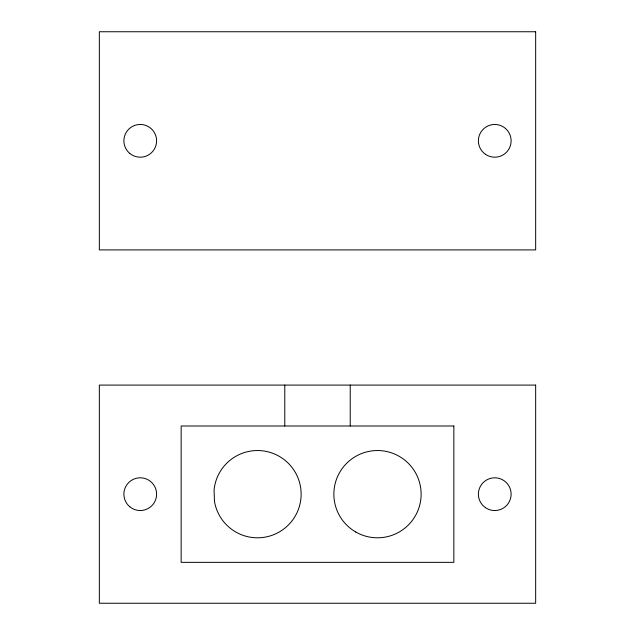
<?xml version="1.0" encoding="UTF-8"?>
<svg xmlns="http://www.w3.org/2000/svg" width="635" height="635" viewBox="0 0 635 635"><rect width="100%" height="100%" fill="white"/><g stroke="black" fill="none" stroke-linecap="round" stroke-linejoin="round"><path stroke-width="0.95" d="M350.226 385.088L350.226 425.998M284.774 385.088L284.774 425.998M535.662 31.75L99.338 31.75L99.338 249.912L535.662 249.912L535.662 31.75M535.662 385.088L99.338 385.088L99.338 603.25L535.662 603.25L535.662 385.088M453.85 425.998L181.15 425.998L181.15 562.348L453.85 562.348L453.85 425.998M214.471 501.38L214.074 489.998A43.632 43.632 0 0 1 279.646 456.573A43.632 43.632 0 0 1 282.226 530.122A43.632 43.632 0 0 1 214.471 501.38M355.679 531.955A43.632 43.632 0 0 0 421.124 494.173A43.632 43.632 0 0 0 355.679 456.382A43.632 43.632 0 0 0 355.679 531.955M129.77 506.738A16.359 16.359 0 0 0 156.369 496.959A16.359 16.359 0 0 0 134.596 478.814A16.359 16.359 0 0 0 129.77 506.738M485.457 507.635A16.359 16.359 0 0 0 511.064 495.49A16.359 16.359 0 0 0 487.743 479.385A16.359 16.359 0 0 0 485.457 507.635M129.77 153.4A16.359 16.359 0 0 0 156.369 143.613A16.359 16.359 0 0 0 134.596 125.476A16.359 16.359 0 0 0 129.77 153.4M485.457 154.289A16.359 16.359 0 0 0 511.064 142.153A16.359 16.359 0 0 0 487.743 126.047A16.359 16.359 0 0 0 485.457 154.289"/></g></svg>
